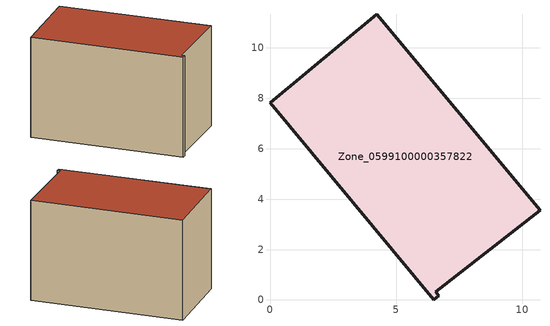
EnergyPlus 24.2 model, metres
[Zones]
Zone_0599100000357822
 floor ground (C_G): 10.71,3.55 6.56,0.32 6.69,0.17 6.49,0 0,7.83 4.23,11.34 z0.85
 wall outside (C_F): 10.71,3.55 4.23,11.34 0,7.83 6.49,0 6.69,0.17 6.56,0.32 10.71,3.55 z0.85:7.65
 roof outside (C_R): 6.56,0.32 10.71,3.55 4.23,11.34 0,7.83 6.49,0 6.69,0.17 z7.65
[BUILDING]
Pand.0599100000357822: North Axis=0; Terrain=City; Loads Convergence Tolerance Value=0.04; Temperature Convergence Tolerance Value=0.4; Solar Distribution=FullExterior; Maximum Number of Warmup Days=25; Minimum Number of Warmup Days=1
[Site:Location]
Rotterdam.The.Hague.AP_ZH_NLD Design_Conditions: Latitude=51.96; Longitude=4.45; Time Zone=1; Elevation=-4.5
[SITE:GROUNDTEMPERATURE:BUILDINGSURFACE]
18, 18, 18, 18, 18, 18, 18, 18, 18, 18, 18, 18
[MATERIAL] Thermal Absorptance=0.9; Solar Absorptance=0.7; Visible Absorptance=0.7
Name | Roughness | Thickness | Conductivity | Density | Specific Heat
G.TC.1992-2005 | MediumSmooth | 0.15 | 0.06 | 540 | 1210
F.TC.1992-2005 | Rough | 0.3 | 0.12 | 1920 | 840
R.TC.1992-2005 | MediumRough | 0.2 | 0.08 | 1500 | 1000
[CONSTRUCTION]
C_G: G.TC.1992-2005
C_F: F.TC.1992-2005
C_R: R.TC.1992-2005
[ZONE]
Zone_0599100000357822: Type=1; Multiplier=1; Ceiling Height=Autocalculate; Volume=Autocalculate; Floor Area=autocalculate; Part of Total Floor Area=Yes
[ZONEINFILTRATION:DESIGNFLOWRATE]
Infil_Zone_0599100000357822: Zone or ZoneList or Space or SpaceList=Zone_0599100000357822; Schedule=AlwaysOn; Design Flow Rate Calculation Method=Flow/Area; Flow Rate per Floor Area=0.0015; Constant Term Coefficient=1; Temperature Term Coefficient=0; Velocity Term Coefficient=0; Velocity Squared Term Coefficient=0
[HVACTEMPLATE:ZONE:IDEALLOADSAIRSYSTEM]
Zone_0599100000357822: Maximum Heating Supply Air Temperature=50; Minimum Cooling Supply Air Temperature=13; Maximum Heating Supply Air Humidity Ratio=0.0156; Minimum Cooling Supply Air Humidity Ratio=0.0077; Heating Limit=NoLimit; Cooling Limit=NoLimit; Dehumidification Control Type=ConstantSensibleHeatRatio; Cooling Sensible Heat Ratio=0.7; Dehumidification Setpoint=60; Humidification Control Type=None; Humidification Setpoint=30; Outdoor Air Method=None; Outdoor Air Flow Rate per Person=0.00944; Outdoor Air Flow Rate per Zone Floor Area=0; Outdoor Air Flow Rate per Zone=0; Demand Controlled Ventilation Type=None; Outdoor Air Economizer Type=NoEconomizer; Heat Recovery Type=None; Sensible Heat Recovery Effectiveness=0.7; Latent Heat Recovery Effectiveness=0.65
[ZONECONTROL:THERMOSTAT]
ThermostatControl_Zone_0599100000357822: Zone or ZoneList=Zone_0599100000357822; Control Type Schedule=DualSetpointControlType; Control 1=Thermostat_Zone_0599100000357822; Temperature Difference Between Cutout And Setpoint=0
[THERMOSTATSETPOINT:DUALSETPOINT]
Thermostat_Zone_0599100000357822: Heating Setpoint Temperature Schedule=HeatingSetpoint_Zone_0599100000357822; Cooling Setpoint Temperature Schedule=CoolingSetpoint_Zone_0599100000357822
[SCHEDULE:COMPACT]
HeatingSetpoint_Zone_0599100000357822: Through: 12/31, For: AllDays, Until: 24:00, 21
CoolingSetpoint_Zone_0599100000357822: Through: 12/31, For: AllDays, Until: 24:00, 24
DualSetpointControlType: Through: 12/31, For: AllDays, Until: 24:00, 4
AlwaysOn: Through: 12/31, For: AllDays, Until: 24:00, 1
